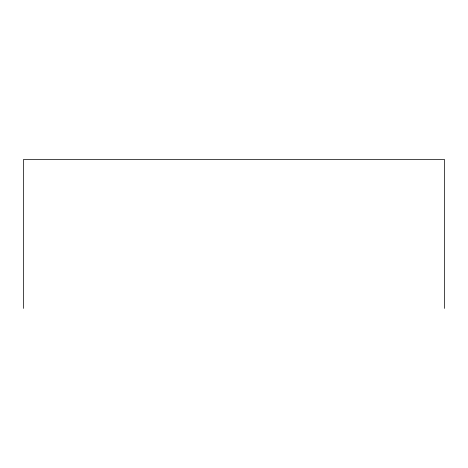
<?xml version="1.0" encoding="UTF-8"?>
<svg xmlns="http://www.w3.org/2000/svg" width="468" height="468" viewBox="0 0 468 468"><rect width="100%" height="100%" fill="white"/><g stroke="black" fill="none" stroke-linecap="round" stroke-linejoin="round"><path stroke-width="0.7" d="M444.6 308.412L444.6 159.588L23.4 159.588L23.4 308.412"/></g></svg>
